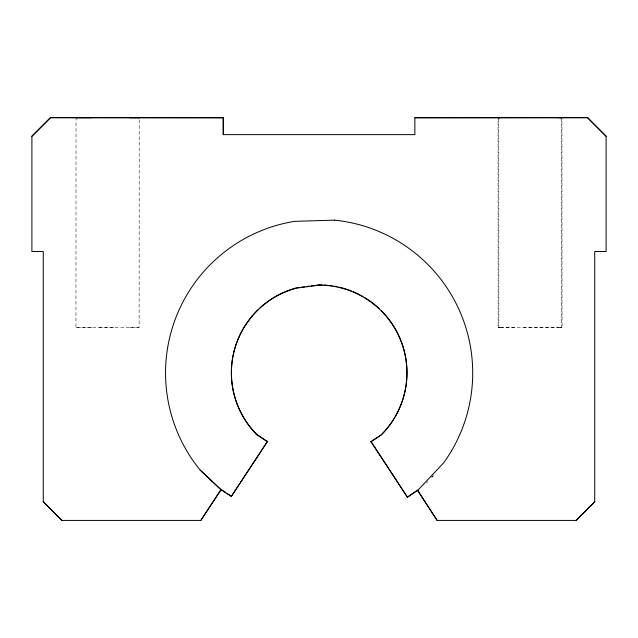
<?xml version="1.0" encoding="UTF-8"?>
<svg xmlns="http://www.w3.org/2000/svg" width="638" height="638" viewBox="0 0 638 638"><rect width="100%" height="100%" fill="white"/><g stroke="black" fill="none" stroke-linecap="round" stroke-linejoin="round"><path stroke-width="0.48" stroke-dasharray="3.19 2.39" d="M91.744 327.709L75.946 327.701L76.034 118.644M75.946 327.701L139.124 327.725L139.212 118.668M498.134 327.733L499.953 327.725L498.134 327.733L498.047 118.668M562.054 327.701L560.22 327.709L562.054 327.701L561.966 118.692M99.361 327.709L115.709 327.725M129.873 327.725L139.124 327.725M514.675 327.717L499.211 327.733L560.977 327.701L521.541 327.725M561.209 118.644L561.296 327.701M498.788 118.716L498.876 327.733M427.827 481.538A153.583 153.583 0 0 1 426.431 482.918"/><path stroke-width="0.96" d="M334.655 220.142L294.573 221.354A153.583 153.583 0 0 0 200.117 470.039L221.043 489.729L200.85 520.417L61.854 520.417L43.272 501.835L43.272 251.524L31.9 251.524L31.9 136.173L50.482 117.591L223.125 117.735L223.125 134.642L414.875 134.642L414.875 117.735L587.518 117.583L606.1 136.165L606.1 251.524L594.728 251.524L594.728 501.835L576.146 520.417L437.15 520.417L417.643 490.223L407.315 497.233L370.949 441.735L381.213 435.012A87.781 87.781 0 0 0 319.136 285.154L319.207 284.875A87.781 87.781 0 0 1 322.182 284.923M370.949 441.735L381.277 434.733A87.781 87.781 0 0 0 381.277 310.586M407.315 497.233L417.643 490.231M200.85 520.417L221.115 489.442L225.844 492.568M200.117 470.039L221.035 489.753L231.291 496.476L267.386 441.48L257.138 434.741A87.781 87.781 0 0 1 258.549 309.199M231.291 496.476L267.306 441.759L257.138 434.741M437.15 520.417L417.579 490.51M417.571 490.534L443.697 462.797A153.583 153.583 0 0 0 334.647 220.166M31.9 136.317L50.482 117.735L223.388 117.735L223.388 134.642M594.728 501.675L576.146 520.417M297.475 287.746L299.453 287.483M301.431 287.22L304.39 286.829M306.368 286.566L309.326 286.175M311.304 285.92L314.263 285.529M316.241 285.266L319.207 284.875M319.136 285.154L296.415 288.145A87.781 87.781 0 0 0 257.066 435.012M499.123 117.671L498.047 117.671L499.865 117.719L498.788 117.719M556.974 117.647L561.966 117.695L560.89 117.695M77.11 117.647L76.034 117.647L77.11 117.695M560.132 117.647L561.209 117.647M76.034 117.695L80.268 117.647M139.212 117.671L138.135 117.719L139.212 117.719M414.875 117.735L587.518 117.735L606.1 136.317M80.268 117.695L91.832 117.703M129.961 117.711L134.985 117.719M134.985 117.671L138.135 117.671M227.423 493.605L231.363 496.197M210.668 480.342L212.167 481.642M43.272 501.699L61.854 520.417M371.021 441.456L372.106 443.107M373.19 444.766L407.379 496.954M433.178 475.828A153.583 153.583 0 0 1 431.846 477.288M260.001 307.843A87.781 87.781 0 0 1 296.487 287.866M324.168 285.019A87.781 87.781 0 0 1 327.166 285.234M329.168 285.441A87.781 87.781 0 0 1 332.151 285.84M334.137 286.159A87.781 87.781 0 0 1 337.087 286.717M339.033 287.148A87.781 87.781 0 0 1 351.402 290.992M353.261 291.749A87.781 87.781 0 0 1 363.094 296.638M364.8 297.643A87.781 87.781 0 0 1 379.139 308.521"/></g></svg>
